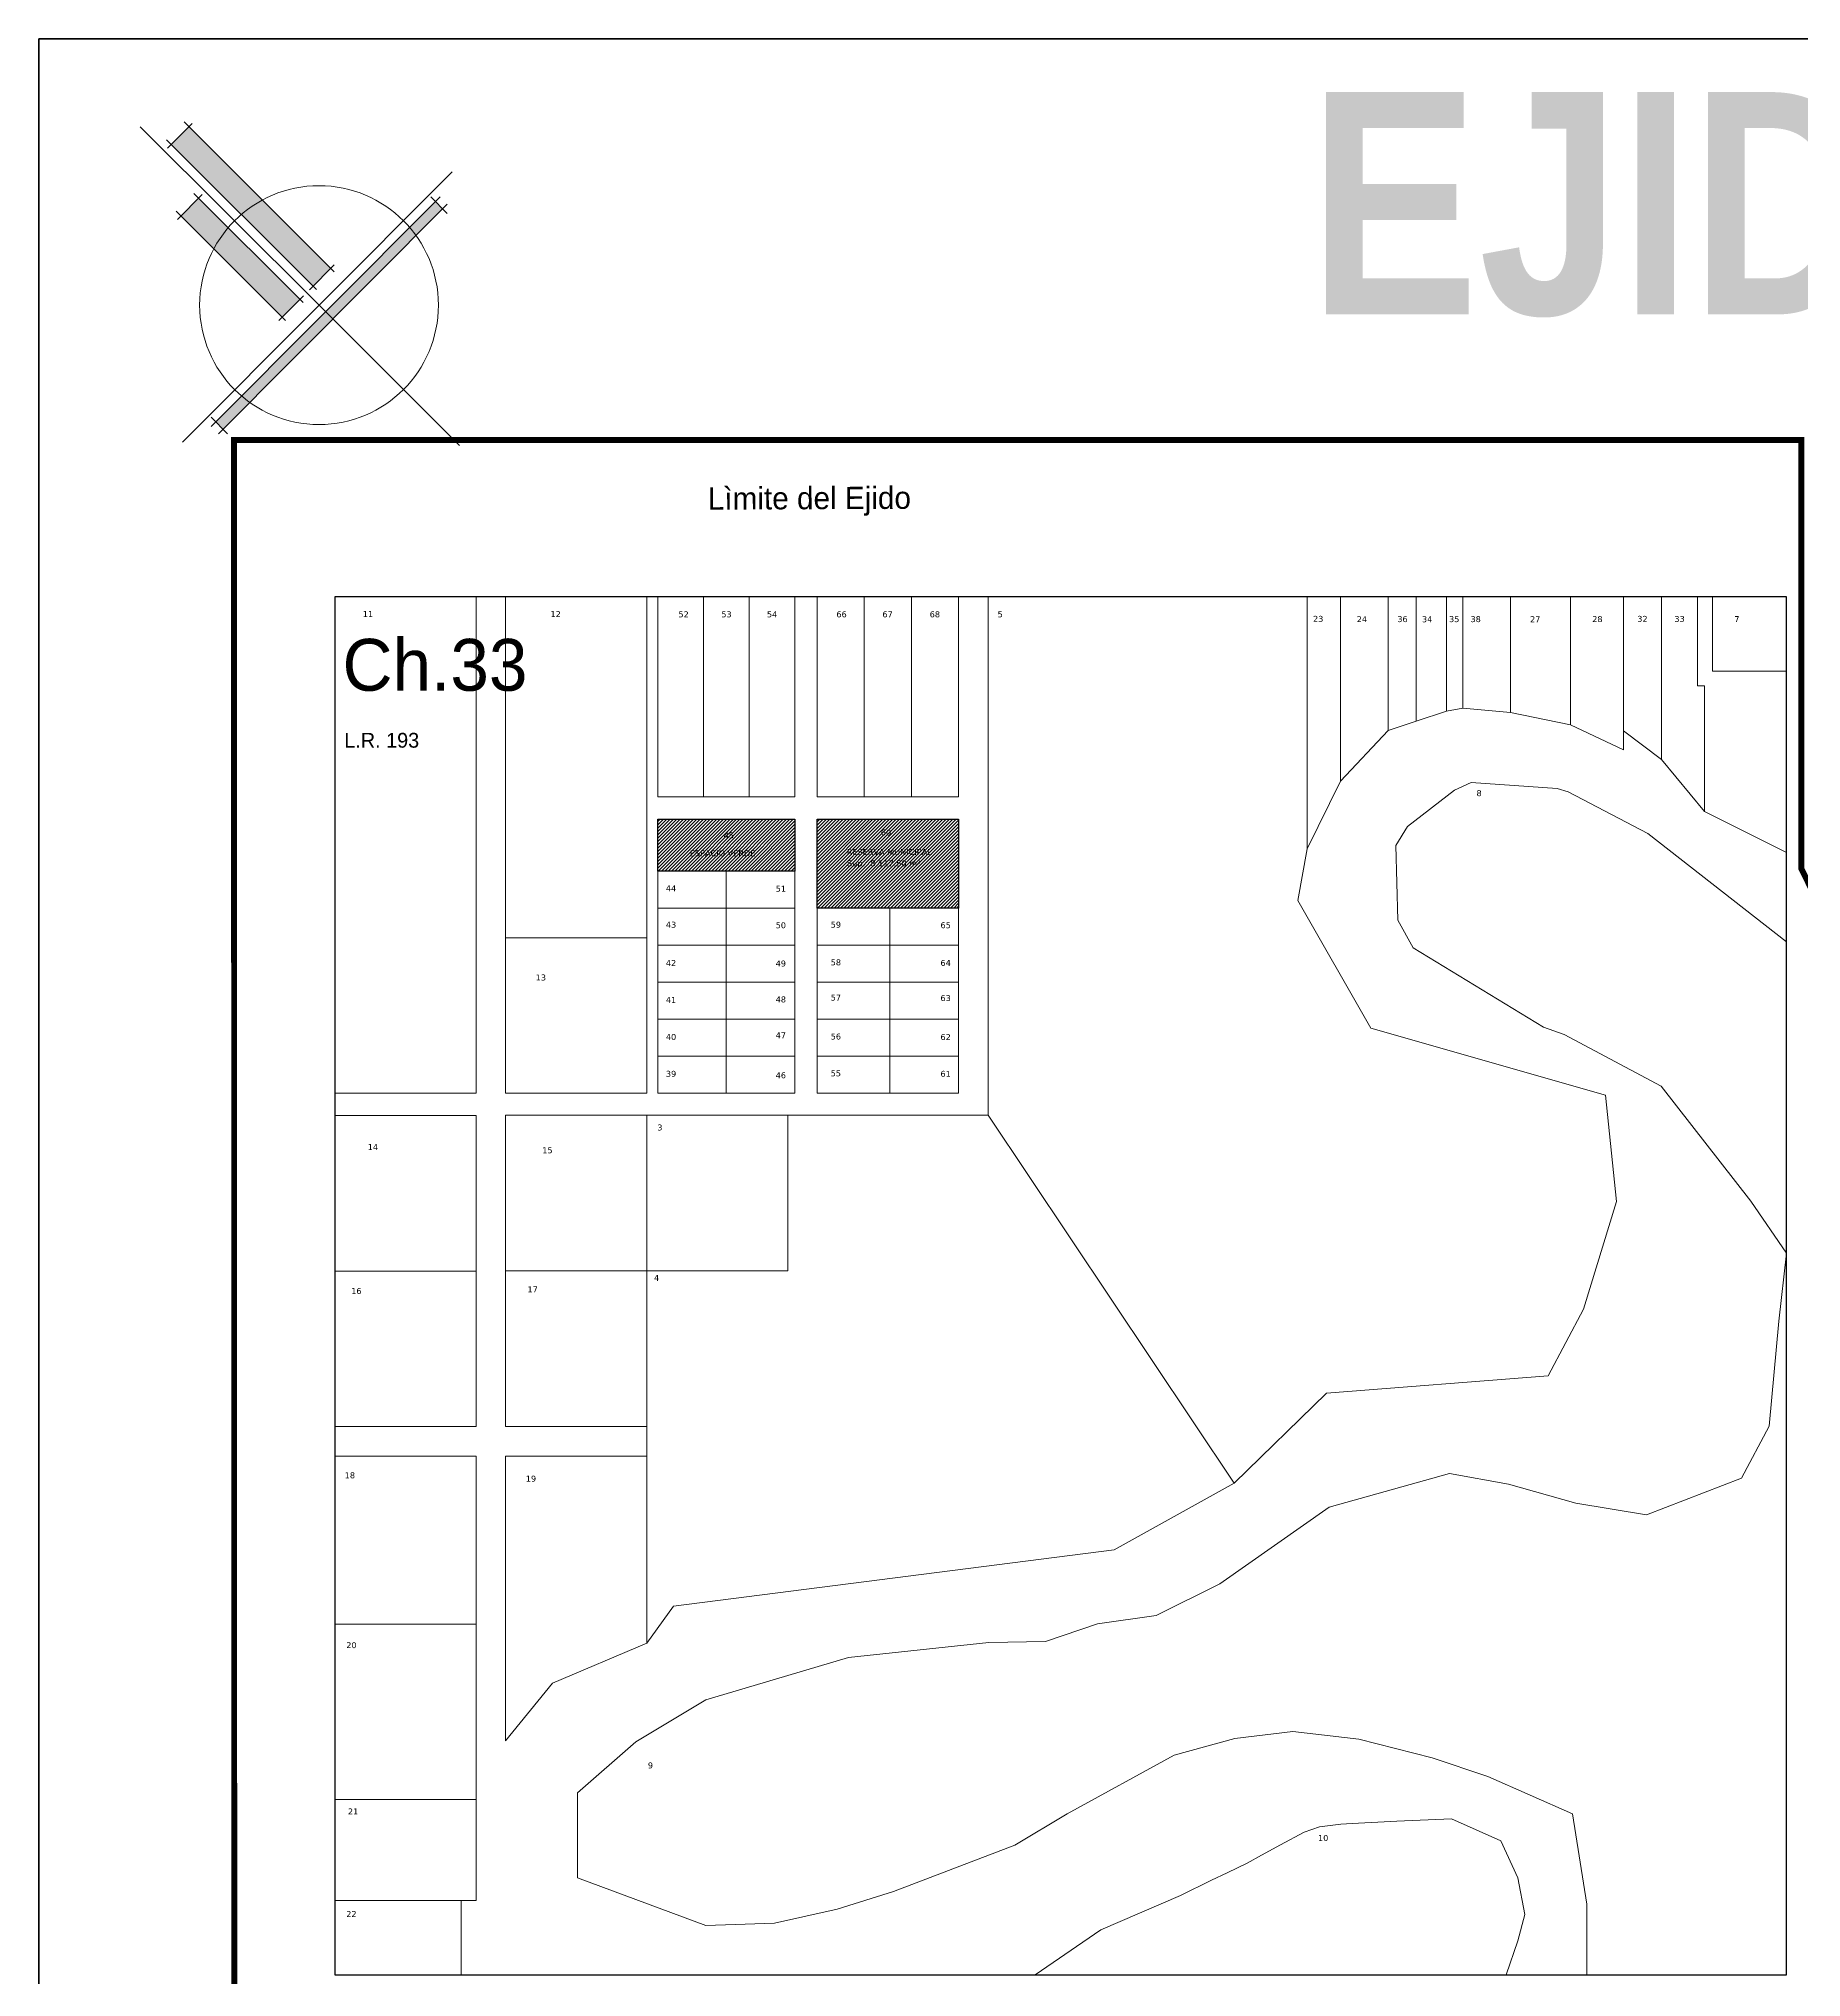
# Model space of a CAD drawing. Header units: millimetres. Extents: x 0 to 6558, y 60 to 10727.
# Drawn here: x 0 to 1190, y 9418 to 10727 of the extents above; entities that cross this region are included whole.
import ezdxf

# ---------------------------------------------------------------- set-up
doc = ezdxf.new("R2010")
doc.units = ezdxf.units.MM
doc.linetypes.add('ACAD_ISO03W100', pattern=[30, 12, -18])
doc.linetypes.add('ACAD_ISO05W100', pattern=[33, 24, -3, 0, -3, 0, -3])
for name, color, linetype in [('0 LIMITES', 7, 'Continuous'), ('0 Nº DE LOTE', 251, 'Continuous'), ('0 SIG - CHACRAS', 253, 'Continuous'), ('TERRENO MUNICIPAL', 10, 'Continuous')]:
    doc.layers.add(name, color=color, linetype=linetype)
for name, color, linetype, lineweight in [('0 N° CHACRAS', 253, 'Continuous', 35), ('0 N° DE PARCELA', 255, 'Continuous', 25), ('0 SIG - PARCELAS', 252, 'Continuous', 18), ('RECUADRO', 7, 'Continuous', 18)]:
    doc.layers.add(name, color=color, linetype=linetype, lineweight=lineweight)
doc.styles.get("Standard").update_dxf_attribs({"font": 'arial.ttf'})

# ---------------------------------------------------------------- blocks, each defined once
blk = doc.blocks.new('A$C79A712D9')
at = {"lineweight": 5}
blk.add_hatch(color=7, dxfattribs=at).paths.add_polyline_path([(0.061, 0.2955), (0.087, 0.2696), (0.8778, 1.0627), (0.8518, 1.0886)])
h = blk.add_hatch(color=7, dxfattribs=at)
edge = h.paths.add_edge_path()
edge.add_ellipse((0.5062, 0.6424), major_axis=(-0.2262, -0.3656), ratio=1, start_angle=81.30658, end_angle=93.58505)
edge.add_line((0.8852, 0.4395), (0.6387, 0.6854))
edge.add_line((0.6387, 0.6854), (0.5748, 0.6214))
edge.add_line((0.5748, 0.6214), (0.8334, 0.3636))
edge = h.paths.add_edge_path()
edge.add_line((1.0867, 0.111), (1.1505, 0.175))
edge.add_line((1.1505, 0.175), (0.8852, 0.4395))
edge.add_ellipse((0.5062, 0.6424), major_axis=(-0.2262, -0.3656), ratio=1, start_angle=81.30658, end_angle=93.58505, ccw=False)
edge.add_line((0.8334, 0.3636), (1.0867, 0.111))
h = blk.add_hatch(color=7, dxfattribs=at)
edge = h.paths.add_edge_path()
edge.add_ellipse((0.5062, 0.6424), major_axis=(-0.3656, 0.2262), ratio=1, start_angle=150.07282, end_angle=162.35129)
edge.add_line((0.786, 0.316), (0.5274, 0.5738))
edge.add_line((0.5274, 0.5738), (0.4636, 0.5098))
edge.add_line((0.4636, 0.5098), (0.7102, 0.264))
edge = h.paths.add_edge_path()
edge.add_line((0.8289, 0.1456), (0.8927, 0.2096))
edge.add_line((0.8927, 0.2096), (0.786, 0.316))
edge.add_ellipse((0.5062, 0.6424), major_axis=(-0.3656, 0.2262), ratio=1, start_angle=150.07282, end_angle=162.35129, ccw=False)
edge.add_line((0.7102, 0.264), (0.8289, 0.1456))
at = {"color": 7, "lineweight": 5}
for p, q in [((0.5062, 0.6424), (0, 1.1471)), ((0.9852, 1.1228), (0.0144, 0.1491)), ((0.8683, 1.1052), (0.0445, 0.2789)), ((0.8943, 1.0792), (0.0705, 0.253)), ((0.8944, 1.0462), (0.8353, 1.1051)), ((1.1505, 0), (0.5062, 0.6424)), ((0.6508, 0.6975), (0.5619, 0.6084)), ((0.5627, 0.6335), (1.1033, 0.0945)), ((0.6265, 0.6975), (1.1671, 0.1585)), ((0.4515, 0.4977), (0.5403, 0.5868)), ((0.5153, 0.5859), (0.9093, 0.1931)), ((0.5153, 0.5859), (0.9093, 0.1931)), ((0.4515, 0.5219), (0.8454, 0.1291)), ((0.1036, 0.2531), (0.0445, 0.312)), ((0.8165, 0.1338), (0.9053, 0.2229)), ((1.1618, 0.1879), (1.073, 0.0988))]:
    blk.add_line(p, q, dxfattribs=at)
blk.add_circle((0.5062, 0.6424), 0.4299, dxfattribs=at)

msp = doc.modelspace()

# ---------------------------------------------------------------- hatches: boundary and pattern name
at = {"layer": 'TERRENO MUNICIPAL'}
h = msp.add_hatch(dxfattribs=at)
h.set_pattern_fill('ANSI31', color=256, scale=0.5)
h.set_pattern_definition([(45, (-322.4474, 5693.1154), (-1.122532, 1.122532), [])])
h.paths.add_polyline_path([(525.479, 10200.105), (620.979, 10200.105), (620.979, 10140.105), (525.479, 10140.105)])
h.paths.add_polyline_path([(417.979, 10200.105), (510.479, 10200.105), (510.479, 10165.105), (417.979, 10165.105)])

# ---------------------------------------------------------------- linework, layer by layer
at = {"layer": '0 LIMITES', "color": 3, "linetype": 'ACAD_ISO03W100'}
msp.add_lwpolyline([(132.405, 4726.868, 4, 4, 0), (131.877, 10456.029, 4, 4, 0), (1189.979, 10456.116, 4, 4, 0), (1189.979, 10166.913, 4, 4, 0), (1207.959, 10130.155, 4, 4, 0)], format="xyseb", dxfattribs=at)
at = {"layer": '0 SIG - CHACRAS'}
msp.add_lwpolyline([(199.979, 9420.105), (1179.979, 9420.105), (1179.979, 10350.105), (199.979, 10350.105)], close=True, dxfattribs=at)
at = {"layer": '0 SIG - PARCELAS'}
for points in [[(199.979, 10015.105), (295.229, 10015.105), (295.229, 10350.105), (199.979, 10350.105)], [(410.479, 10120.105), (315.229, 10120.105), (315.229, 10350.105), (410.479, 10350.105)], [(417.979, 10350.105), (448.809, 10350.105), (448.809, 10215.105), (417.979, 10215.105)], [(417.979, 10350.105), (510.479, 10350.105), (510.479, 10215.105), (417.979, 10215.105)], [(448.809, 10215.105), (479.639, 10215.105), (479.639, 10350.105), (448.809, 10350.105)], [(479.639, 10350.105), (510.479, 10350.105), (510.479, 10215.105), (479.639, 10215.105)], [(525.479, 10350.105), (557.309, 10350.105), (557.309, 10215.105), (525.479, 10215.105)], [(525.479, 10350.105), (620.979, 10350.105), (620.979, 10215.105), (525.479, 10215.105)], [(557.309, 10215.105), (589.139, 10215.105), (589.139, 10350.105), (557.309, 10350.105)], [(589.139, 10350.105), (620.979, 10350.105), (620.979, 10215.105), (589.139, 10215.105)], [(856.479, 10180.035), (856.479, 10350.18), (640.979, 10350.03), (640.979, 10000.255), (807.074, 9752.053), (869.515, 9812.654), (869.515, 9812.654), (1019.047, 9824.488), (1042.921, 9869.329), (1065.266, 9942.075), (1057.842, 10013.842), (899.458, 10059.095), (850.113, 10145.221)], [(878.909, 10225.885), (878.909, 10350.105), (856.479, 10350.105), (856.479, 10180.035)], [(911.029, 10260.035), (911.029, 10350.105), (878.909, 10350.105), (878.909, 10225.885)], [(930.009, 10266.235), (930.009, 10350.105), (911.029, 10350.105), (911.029, 10260.035)], [(950.499, 10272.965), (950.499, 10350.105), (930.009, 10350.105), (930.009, 10266.235)], [(961.419, 10275.025), (961.419, 10350.105), (950.499, 10350.105), (950.499, 10272.965)], [(993.739, 10272.045), (993.739, 10350.105), (961.419, 10350.105), (961.419, 10275.025)], [(1034.289, 10263.865), (1034.289, 10350.105), (993.739, 10350.105), (993.739, 10272.045)], [(1070.079, 10246.925), (1070.079, 10350.105), (1034.289, 10350.105), (1034.289, 10263.865)], [(1095.589, 10240.365), (1095.589, 10350.105), (1070.079, 10350.105), (1070.079, 10259.715)], [(1124.549, 10205.305), (1124.549, 10290.105), (1119.979, 10290.105), (1119.979, 10350.105), (1095.589, 10350.105), (1095.589, 10240.365)], [(1179.979, 10177.555), (1179.979, 10300.105), (1129.979, 10300.105), (1129.979, 10350.105), (1119.979, 10350.105), (1119.979, 10290.105), (1124.549, 10290.105), (1124.549, 10205.305)], [(1179.979, 10350.105), (1129.979, 10350.105), (1129.979, 10300.105), (1179.979, 10300.105)], [(1179.979, 9907.105), (1155.941, 9942.306), (1095.509, 10020.024), (1029.944, 10054.705), (1015.929, 10059.829), (927.996, 10113.298), (917.569, 10132.07), (916.266, 10182.463), (924.064, 10195.1), (955.849, 10219.712), (967.029, 10224.829), (1025.22, 10220.913), (1032.698, 10218.477), (1086.483, 10190.485), (1179.979, 10117.405)], [(417.979, 10200.105), (510.479, 10200.105), (510.479, 10165.105), (417.979, 10165.105)], [(417.979, 10200.105), (510.479, 10200.105), (510.479, 10015.105), (417.979, 10015.105)], [(525.479, 10200.105), (620.979, 10200.105), (620.979, 10140.105), (525.479, 10140.105)], [(525.479, 10200.105), (620.979, 10200.105), (620.979, 10015.105), (525.479, 10015.105)], [(464.229, 10165.105), (417.979, 10165.105), (417.979, 10140.105), (464.229, 10140.105)], [(464.229, 10165.105), (510.479, 10165.105), (510.479, 10140.105), (464.229, 10140.105)], [(464.229, 10140.105), (417.979, 10140.105), (417.979, 10115.105), (464.229, 10115.105)], [(464.229, 10140.105), (510.479, 10140.105), (510.479, 10115.105), (464.229, 10115.105)], [(574.729, 10140.105), (525.479, 10140.105), (525.479, 10115.105), (574.729, 10115.105)], [(574.729, 10140.105), (620.979, 10140.105), (620.979, 10115.105), (574.729, 10115.105)], [(410.479, 10015.105), (315.229, 10015.105), (315.229, 10120.105), (410.479, 10120.105)], [(464.229, 10115.105), (417.979, 10115.105), (417.979, 10090.105), (464.229, 10090.105)], [(464.229, 10115.105), (510.479, 10115.105), (510.479, 10090.105), (464.229, 10090.105)], [(574.729, 10115.105), (525.479, 10115.105), (525.479, 10090.105), (574.729, 10090.105)], [(574.729, 10115.105), (620.979, 10115.105), (620.979, 10090.105), (574.729, 10090.105)], [(464.229, 10090.105), (417.979, 10090.105), (417.979, 10065.105), (464.229, 10065.105)], [(464.229, 10090.105), (510.479, 10090.105), (510.479, 10065.105), (464.229, 10065.105)], [(574.729, 10090.105), (525.479, 10090.105), (525.479, 10065.105), (574.729, 10065.105)], [(574.729, 10090.105), (620.979, 10090.105), (620.979, 10065.105), (574.729, 10065.105)], [(464.229, 10065.105), (417.979, 10065.105), (417.979, 10040.105), (464.229, 10040.105)], [(464.229, 10065.105), (510.479, 10065.105), (510.479, 10040.105), (464.229, 10040.105)], [(574.729, 10065.105), (525.479, 10065.105), (525.479, 10040.105), (574.729, 10040.105)], [(574.729, 10065.105), (620.979, 10065.105), (620.979, 10040.105), (574.729, 10040.105)], [(464.229, 10040.105), (417.979, 10040.105), (417.979, 10015.105), (464.229, 10015.105)], [(464.229, 10040.105), (510.479, 10040.105), (510.479, 10015.105), (464.229, 10015.105)], [(574.729, 10040.105), (525.479, 10040.105), (525.479, 10015.105), (574.729, 10015.105)], [(574.729, 10040.105), (620.979, 10040.105), (620.979, 10015.105), (574.729, 10015.105)], [(199.979, 9895.105), (295.229, 9895.105), (295.229, 10000.105), (199.979, 10000.105)], [(410.479, 9895.255), (315.229, 9895.255), (315.229, 10000.255), (410.479, 10000.255)], [(640.979, 10000.255), (807.074, 9752.053), (726.043, 9706.986), (428.452, 9669.047), (410.479, 9644.087), (410.479, 9895.255), (505.729, 9895.255), (505.729, 10000.255)], [(505.729, 9895.255), (410.479, 9895.255), (410.479, 10000.255), (505.729, 10000.255)], [(199.979, 9790.105), (295.229, 9790.105), (295.229, 9895.105), (199.979, 9895.105)], [(410.479, 9790.255), (315.229, 9790.255), (315.229, 9895.255), (410.479, 9895.255)], [(199.979, 9656.825), (295.229, 9656.825), (295.229, 9770.105), (199.979, 9770.105)], [(346.946, 9617.012), (315.229, 9577.985), (315.229, 9770.255), (410.479, 9770.255), (410.479, 9644.087)], [(199.979, 9538.535), (295.229, 9538.535), (295.229, 9656.825), (199.979, 9656.825)], [(199.979, 9470.255), (295.229, 9470.255), (295.229, 9538.535), (199.979, 9538.535)], [(990.729, 9420.105), (672.829, 9420.105), (717.07, 9450.593), (770.829, 9473.605), (791.895, 9483.907), (802.329, 9489.011), (815.932, 9495.529), (825.624, 9500.952), (838.418, 9507.925), (854.313, 9516.447), (864.781, 9519.933), (879.126, 9521.87), (886.88, 9522.258), (916.937, 9523.759), (953.829, 9525.495), (987.229, 9510.495), (998.629, 9485.695), (1003.329, 9460.895), (998.729, 9443)], [(199.979, 9420.105), (285.279, 9420.105), (285.279, 9470.255), (199.979, 9470.255)], [(672.829, 9420.105), (990.729, 9420.105), (990.729, 9420.105), (672.829, 9420.105)]]:
    msp.add_lwpolyline(points, close=True, dxfattribs=at)
for points in [[(448.809, 10350.105), (448.809, 10215.105)], [(479.639, 10350.105), (479.639, 10215.105)], [(557.309, 10350.105), (557.309, 10215.105)], [(589.139, 10350.105), (589.139, 10215.105)], [(1179.979, 9907.105), (1174.818, 9861.247), (1168.368, 9790.347), (1149.732, 9755.254), (1085.435, 9730.664), (1037.847, 9738.411), (992.431, 9751.388), (952.539, 9758.471), (871.17, 9735.782), (797.37, 9684.101), (754.477, 9662.673), (714.738, 9657), (679.716, 9645.162), (641.4, 9644.349), (546.784, 9634.265), (450.397, 9605.736), (403.072, 9577.365), (363.717, 9543.02), (363.749, 9485.564), (450.397, 9453.425), (496.726, 9454.919), (539.069, 9464.376), (577.034, 9476.468), (659.054, 9507.58), (694.407, 9528.792), (766.529, 9568.388), (807.539, 9579.701), (846.636, 9584.254), (891.171, 9579.267), (940.713, 9566.559), (978.321, 9553.949), (1035.469, 9528.772), (1045.215, 9467.908), (1045.215, 9420.105), (1179.979, 9420.105), (1179.979, 9907.105)]]:
    msp.add_lwpolyline(points, dxfattribs=at)
at = {"layer": 'RECUADRO', "color": 7, "lineweight": 60}
msp.add_lwpolyline([(0, 308.868), (4204, 308.868), (4204, 10726.868), (0, 10726.868)], close=True, dxfattribs=at)
at = {"layer": 'TERRENO MUNICIPAL'}
for points in [[(417.979, 10200.105), (510.479, 10200.105), (510.479, 10165.105), (417.979, 10165.105)], [(525.479, 10200.105), (620.979, 10200.105), (620.979, 10140.105), (525.479, 10140.105)]]:
    msp.add_lwpolyline(points, close=True, dxfattribs=at)

# ---------------------------------------------------------------- block references
at = {"layer": '0 SIG - PARCELAS', "xscale": -187.5000000000026, "yscale": 187.5, "zscale": 187.5, "rotation": 270.1684585656531}
msp.add_blockref('A$C79A712D9', (69.056, 10451.814), dxfattribs=at)

# ---------------------------------------------------------------- texts
at = {"layer": '0 LIMITES', "color": 3, "linetype": 'ACAD_ISO05W100', "ltscale": 10, "insert": (451.746, 10414.263), "char_height": 15, "width": 783.33333, "attachment_point": 4, "rotation": 0.251364}
msp.add_mtext('\\pt30;{\\fBankGothic Lt BT|b0|i0|c0|p34;\\C3;Lìmite del Ejido}', dxfattribs=at)
at = {"layer": '0 N° CHACRAS', "linetype": 'Continuous', "insert": (205.082, 10304.06), "char_height": 35, "width": 338.88889, "attachment_point": 4}
msp.add_mtext('{\\fBankGothic Lt BT|b0|i0|c0|p34;Ch.33}', dxfattribs=at)
at = {"layer": '0 N° DE PARCELA', "char_height": 4, "attachment_point": 4}
for s, insert in [('\\pt8;{\\fVerdana|b0|i0|c0|p34;11}', (218.777, 10338.647)), ('\\pt8;{\\fVerdana|b0|i0|c0|p34;12}', (345.511, 10338.563)), ('\\pt8;{\\fVerdana|b0|i0|c0|p34;52}', (431.899, 10338.359)), ('\\pt8;{\\fVerdana|b0|i0|c0|p34;53}', (460.849, 10338.359)), ('\\pt8;{\\fVerdana|b0|i0|c0|p34;54}', (491.641, 10338.359)), ('\\pt8;{\\fVerdana|b0|i0|c0|p34;66}', (538.536, 10338.359)), ('\\pt8;{\\fVerdana|b0|i0|c0|p34;67}', (569.608, 10338.359)), ('\\pt8;{\\fVerdana|b0|i0|c0|p34;68}', (601.515, 10338.359)), ('\\pt8;{\\fVerdana|b0|i0|c0|p34;5}', (647.387, 10338.337)), ('\\pt8;{\\fVerdana|b0|i0|c0|p34;23}', (860.326, 10335.307)), ('\\pt8;{\\fVerdana|b0|i0|c0|p34;24}', (889.893, 10335.115)), ('\\pt8;{\\fVerdana|b0|i0|c0|p34;36}', (917.251, 10335.115)), ('\\pt8;{\\fVerdana|b0|i0|c0|p34;34}', (933.882, 10335.03)), ('\\pt8;{\\fVerdana|b0|i0|c0|p34;35}', (952.165, 10335.107)), ('\\pt8;{\\fVerdana|b0|i0|c0|p34;38}', (966.662, 10335.107)), ('\\pt8;{\\fVerdana|b0|i0|c0|p34;27}', (1006.86, 10335.09)), ('\\pt8;{\\fVerdana|b0|i0|c0|p34;28}', (1048.847, 10335.132)), ('\\pt8;{\\fVerdana|b0|i0|c0|p34;32}', (1079.242, 10335.3)), ('\\pt8;{\\fVerdana|b0|i0|c0|p34;33}', (1104.309, 10335.26)), ('\\pt8;{\\fVerdana|b0|i0|c0|p34;7}', (1144.768, 10335.153)), ('\\pt8;{\\fVerdana|b0|i0|c0|p34;8}', (970.717, 10217.654)), ('\\pt8;{\\fVerdana|b0|i0|c0|p34;60}', (568.579, 10191.091)), ('\\pt8;{\\fVerdana|b0|i0|c0|p34;ESPACIO VERDE}', (439.592, 10177.116)), ('\\pt8;{\\fVerdana|b0|i0|c0|p34;45}', (462.462, 10189.118)), ('\\pt8;{\\fVerdana|b0|i0|c0|p34;RESERVA MUNICIPAL}', (545.541, 10177.995)), ('\\pt8;{\\fVerdana|b0|i0|c0|p34;Sup.: 8.117,50 m²}', (545.732, 10169.759)), ('\\pt8;{\\fVerdana|b0|i0|c0|p34;44}', (423.413, 10153.408)), ('\\pt8;{\\fVerdana|b0|i0|c0|p34;51}', (497.535, 10153.148)), ('\\pt8;{\\fVerdana|b0|i0|c0|p34;43}', (423.413, 10128.873)), ('\\pt8;{\\fVerdana|b0|i0|c0|p34;50}', (497.535, 10128.514)), ('\\pt8;{\\fVerdana|b0|i0|c0|p34;59}', (534.687, 10128.873)), ('\\pt8;{\\fVerdana|b0|i0|c0|p34;65}', (608.81, 10128.514)), ('\\pt8;{\\fVerdana|b0|i0|c0|p34;42}', (423.413, 10103.045)), ('\\pt8;{\\fVerdana|b0|i0|c0|p34;49}', (497.535, 10102.687)), ('\\pt8;{\\fVerdana|b0|i0|c0|p34;58}', (534.687, 10103.433)), ('\\pt8;{\\fVerdana|b0|i0|c0|p34;64}', (608.81, 10103.075)), ('\\pt8;{\\fVerdana|b0|i0|c0|p34;13}', (335.506, 10093.24)), ('\\pt8;{\\fVerdana|b0|i0|c0|p34;41}', (423.413, 10078.151)), ('\\pt8;{\\fVerdana|b0|i0|c0|p34;48}', (497.535, 10078.416)), ('\\pt8;{\\fVerdana|b0|i0|c0|p34;57}', (534.687, 10079.693)), ('\\pt8;{\\fVerdana|b0|i0|c0|p34;63}', (608.81, 10079.335)), ('\\pt8;{\\fVerdana|b0|i0|c0|p34;40}', (423.413, 10053.126)), ('\\pt8;{\\fVerdana|b0|i0|c0|p34;47}', (497.535, 10054.292)), ('\\pt8;{\\fVerdana|b0|i0|c0|p34;56}', (534.687, 10053.397)), ('\\pt8;{\\fVerdana|b0|i0|c0|p34;62}', (608.81, 10053.039)), ('\\pt8;{\\fVerdana|b0|i0|c0|p34;39}', (423.413, 10028.232)), ('\\pt8;{\\fVerdana|b0|i0|c0|p34;46}', (497.535, 10027.22)), ('\\pt8;{\\fVerdana|b0|i0|c0|p34;55}', (534.687, 10028.57)), ('\\pt8;{\\fVerdana|b0|i0|c0|p34;61}', (608.81, 10028.212)), ('\\pt8;{\\fVerdana|b0|i0|c0|p34;3}', (417.616, 9991.996)), ('\\pt8;{\\fVerdana|b0|i0|c0|p34;14}', (222.112, 9978.829)), ('\\pt8;{\\fVerdana|b0|i0|c0|p34;15}', (339.953, 9976.607)), ('\\pt8;{\\fVerdana|b0|i0|c0|p34;4}', (415.389, 9890.51)), ('\\pt8;{\\fVerdana|b0|i0|c0|p34;16}', (211, 9881.632)), ('\\pt8;{\\fVerdana|b0|i0|c0|p34;17}', (329.952, 9882.742)), ('\\pt8;{\\fVerdana|b0|i0|c0|p34;18}', (206.553, 9757.223)), ('\\pt8;{\\fVerdana|b0|i0|c0|p34;19}', (328.84, 9755.002)), ('\\pt8;{\\fVerdana|b0|i0|c0|p34;20}', (207.606, 9642.579)), ('\\pt8;{\\fVerdana|b0|i0|c0|p34;9}', (411.266, 9561.41)), ('\\pt8;{\\fVerdana|b0|i0|c0|p34;21}', (208.718, 9530.389)), ('\\pt8;{\\fVerdana|b0|i0|c0|p34;10}', (863.715, 9512.441)), ('\\pt8;{\\fVerdana|b0|i0|c0|p34;22}', (207.605, 9461.202))]:
    msp.add_mtext(s, dxfattribs=dict(at, insert=insert))
at = {"layer": '0 Nº DE LOTE', "insert": (206.299, 10258.392), "char_height": 10, "width": 118.3044, "attachment_point": 1}
msp.add_mtext('{\\fBankGothic Lt BT|b0|i0|c0|p34;L.R. 193}', dxfattribs=at)
at = {"layer": 'RECUADRO', "color": 4, "linetype": 'Continuous', "insert": (43.061, 10614.815), "char_height": 150, "width": 4141.69909, "attachment_point": 4}
msp.add_mtext('\\pi814.65;{\\fSwis721 Cn BT|b1|i0|c0|p34;\\C256;EJIDO MUNICIPAL DE FONTANA}', dxfattribs=at)

doc.saveas('drawing.dxf')
